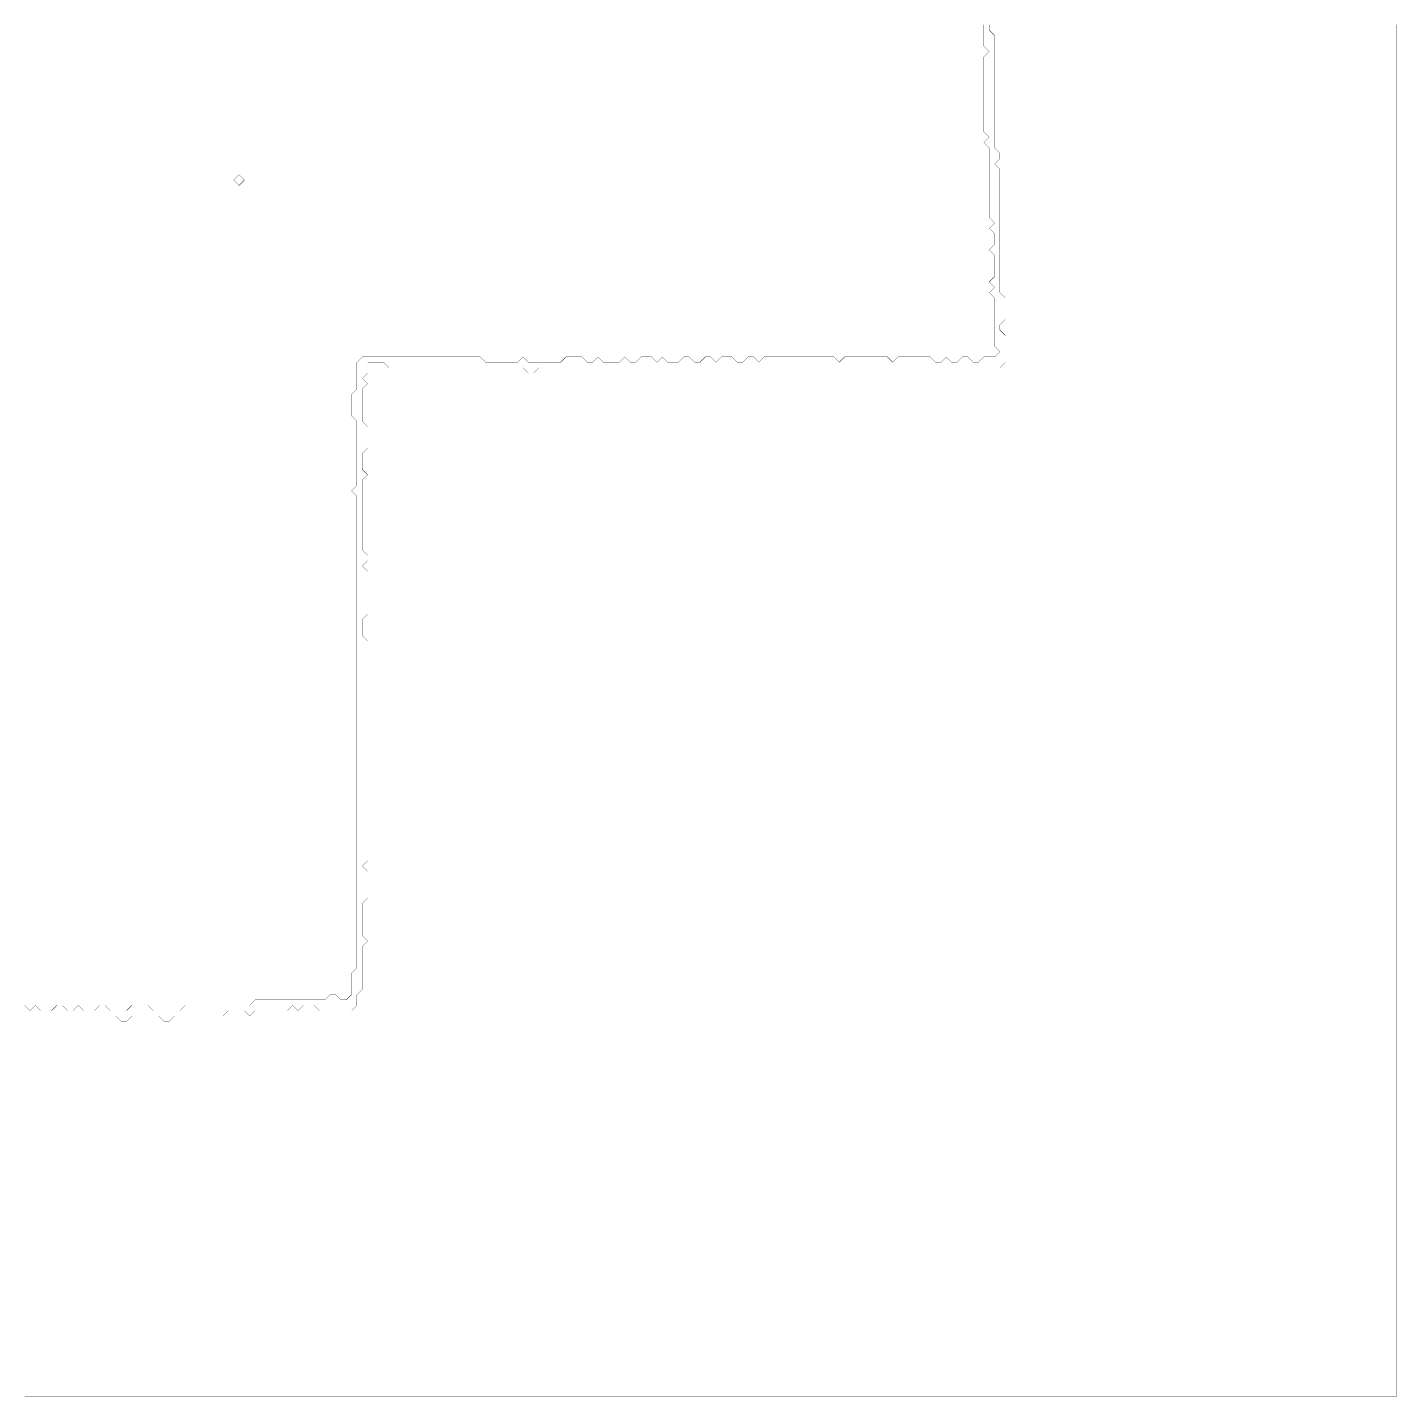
# Model space of a CAD drawing. Header units: metres. Extents: x 0 to 5070, y -5070 to 0.
# Drawn here: x 2535 to 5070, y -5070 to -2535 of the extents above; entities that cross this region are included whole.
import ezdxf

# ---------------------------------------------------------------- set-up
doc = ezdxf.new("R2010")
doc.units = ezdxf.units.M
doc.layers.add('conductor', color=1, linetype='Continuous')
doc.layers.add('substrate', color=5, linetype='Continuous')

msp = doc.modelspace()

# ---------------------------------------------------------------- linework, layer by layer
at = {"layer": 'conductor', "const_width": 0.5}
msp.add_lwpolyline([(2530.078125, -4345.78125), (2540, -4355.703125), (2549.921875, -4345.78125), (2559.84375, -4355.703125), (2569.765625, -4355.703125), (2579.6875, -4355.703125), (2589.609375, -4345.78125), (2599.53125, -4345.78125), (2609.453125, -4355.703125), (2619.375, -4355.703125), (2629.296875, -4345.78125), (2639.21875, -4355.703125), (2649.140625, -4355.703125), (2659.0625, -4355.703125), (2668.984375, -4345.78125), (2678.90625, -4345.78125), (2688.828125, -4355.703125), (2698.75, -4355.703125), (2708.671875, -4355.703125), (2718.59375, -4355.703125), (2728.515625, -4345.78125), (2738.4375, -4345.78125), (2748.359375, -4345.78125), (2758.28125, -4345.78125), (2768.203125, -4355.703125), (2778.125, -4355.703125), (2788.046875, -4355.703125), (2797.96875, -4355.703125), (2807.890625, -4355.703125), (2817.8125, -4355.703125), (2827.734375, -4345.78125), (2837.65625, -4345.78125), (2847.578125, -4345.78125), (2857.5, -4345.78125), (2867.421875, -4345.78125), (2877.34375, -4345.78125), (2887.265625, -4345.78125), (2897.1875, -4345.78125), (2907.109375, -4345.78125), (2917.03125, -4345.78125), (2926.953125, -4345.78125), (2936.875, -4345.78125), (2946.796875, -4345.78125), (2956.71875, -4335.859375), (2966.640625, -4335.859375), (2976.5625, -4335.859375), (2986.484375, -4335.859375), (2996.40625, -4335.859375), (3006.328125, -4335.859375), (3016.25, -4335.859375), (3026.171875, -4335.859375), (3036.09375, -4335.859375), (3046.015625, -4335.859375), (3055.9375, -4335.859375), (3065.859375, -4335.859375), (3075.78125, -4335.859375), (3085.703125, -4335.859375), (3095.625, -4325.9375), (3105.546875, -4325.9375), (3115.46875, -4335.859375), (3125.390625, -4335.859375), (3135.3125, -4325.9375), (3135.3125, -4316.015625), (3135.3125, -4306.09375), (3135.3125, -4296.171875), (3135.3125, -4286.25), (3145.234375, -4276.328125), (3145.234375, -4266.40625), (3145.234375, -4256.484375), (3145.234375, -4246.5625), (3145.234375, -4236.640625), (3145.234375, -4226.71875), (3145.234375, -4216.796875), (3145.234375, -4206.875), (3145.234375, -4196.953125), (3145.234375, -4187.03125), (3145.234375, -4177.109375), (3145.234375, -4167.1875), (3145.234375, -4157.265625), (3145.234375, -4147.34375), (3145.234375, -4137.421875), (3145.234375, -4127.5), (3145.234375, -4117.578125), (3145.234375, -4107.65625), (3145.234375, -4097.734375), (3145.234375, -4087.8125), (3145.234375, -4077.890625), (3145.234375, -4067.96875), (3145.234375, -4058.046875), (3145.234375, -4048.125), (3145.234375, -4038.203125), (3145.234375, -4028.28125), (3145.234375, -4018.359375), (3145.234375, -4008.4375), (3145.234375, -3998.515625), (3145.234375, -3988.59375), (3145.234375, -3978.671875), (3145.234375, -3968.75), (3145.234375, -3958.828125), (3145.234375, -3948.90625), (3145.234375, -3938.984375), (3145.234375, -3929.0625), (3145.234375, -3919.140625), (3145.234375, -3909.21875), (3145.234375, -3899.296875), (3145.234375, -3889.375), (3145.234375, -3879.453125), (3145.234375, -3869.53125), (3145.234375, -3859.609375), (3145.234375, -3849.6875), (3145.234375, -3839.765625), (3145.234375, -3829.84375), (3145.234375, -3819.921875), (3145.234375, -3810), (3145.234375, -3800.078125), (3145.234375, -3790.15625), (3145.234375, -3780.234375), (3145.234375, -3770.3125), (3145.234375, -3760.390625), (3145.234375, -3750.46875), (3145.234375, -3740.546875), (3145.234375, -3730.625), (3145.234375, -3720.703125), (3145.234375, -3710.78125), (3145.234375, -3700.859375), (3145.234375, -3690.9375), (3145.234375, -3681.015625), (3145.234375, -3671.09375), (3145.234375, -3661.171875), (3145.234375, -3651.25), (3145.234375, -3641.328125), (3145.234375, -3631.40625), (3145.234375, -3621.484375), (3145.234375, -3611.5625), (3145.234375, -3601.640625), (3145.234375, -3591.71875), (3145.234375, -3581.796875), (3145.234375, -3571.875), (3145.234375, -3561.953125), (3145.234375, -3552.03125), (3145.234375, -3542.109375), (3145.234375, -3532.1875), (3145.234375, -3522.265625), (3145.234375, -3512.34375), (3145.234375, -3502.421875), (3145.234375, -3492.5), (3145.234375, -3482.578125), (3145.234375, -3472.65625), (3145.234375, -3462.734375), (3145.234375, -3452.8125), (3145.234375, -3442.890625), (3145.234375, -3432.96875), (3145.234375, -3423.046875), (3145.234375, -3413.125), (3145.234375, -3403.203125), (3135.3125, -3393.28125), (3145.234375, -3383.359375), (3145.234375, -3373.4375), (3145.234375, -3363.515625), (3145.234375, -3353.59375), (3145.234375, -3343.671875), (3145.234375, -3333.75), (3145.234375, -3323.828125), (3145.234375, -3313.90625), (3145.234375, -3303.984375), (3145.234375, -3294.0625), (3145.234375, -3284.140625), (3145.234375, -3274.21875), (3145.234375, -3264.296875), (3135.3125, -3254.375), (3135.3125, -3244.453125), (3135.3125, -3234.53125), (3135.3125, -3224.609375), (3135.3125, -3214.6875), (3145.234375, -3204.765625), (3145.234375, -3194.84375), (3145.234375, -3184.921875), (3145.234375, -3175), (3145.234375, -3165.078125), (3145.234375, -3155.15625), (3155.15625, -3145.234375), (3165.078125, -3145.234375), (3175, -3145.234375), (3184.921875, -3145.234375), (3194.84375, -3145.234375), (3204.765625, -3145.234375), (3214.6875, -3145.234375), (3224.609375, -3145.234375), (3234.53125, -3145.234375), (3244.453125, -3145.234375), (3254.375, -3145.234375), (3264.296875, -3145.234375), (3274.21875, -3145.234375), (3284.140625, -3145.234375), (3294.0625, -3145.234375), (3303.984375, -3145.234375), (3313.90625, -3145.234375), (3323.828125, -3145.234375), (3333.75, -3145.234375), (3343.671875, -3145.234375), (3353.59375, -3145.234375), (3363.515625, -3145.234375), (3373.4375, -3145.234375), (3383.359375, -3155.15625), (3393.28125, -3155.15625), (3403.203125, -3155.15625), (3413.125, -3155.15625), (3423.046875, -3155.15625), (3432.96875, -3155.15625), (3442.890625, -3155.15625), (3452.8125, -3145.234375), (3462.734375, -3155.15625), (3472.65625, -3155.15625), (3482.578125, -3155.15625), (3492.5, -3155.15625), (3502.421875, -3155.15625), (3512.34375, -3155.15625), (3522.265625, -3155.15625), (3532.1875, -3145.234375), (3542.109375, -3145.234375), (3552.03125, -3145.234375), (3561.953125, -3145.234375), (3571.875, -3155.15625), (3581.796875, -3155.15625), (3591.71875, -3145.234375), (3601.640625, -3155.15625), (3611.5625, -3155.15625), (3621.484375, -3155.15625), (3631.40625, -3155.15625), (3641.328125, -3145.234375), (3651.25, -3155.15625), (3661.171875, -3155.15625), (3671.09375, -3145.234375), (3681.015625, -3145.234375), (3690.9375, -3145.234375), (3700.859375, -3155.15625), (3710.78125, -3145.234375), (3720.703125, -3155.15625), (3730.625, -3155.15625), (3740.546875, -3155.15625), (3750.46875, -3145.234375), (3760.390625, -3145.234375), (3770.3125, -3155.15625), (3780.234375, -3155.15625), (3790.15625, -3145.234375), (3800.078125, -3145.234375), (3810, -3155.15625), (3819.921875, -3145.234375), (3829.84375, -3145.234375), (3839.765625, -3145.234375), (3849.6875, -3155.15625), (3859.609375, -3155.15625), (3869.53125, -3145.234375), (3879.453125, -3145.234375), (3889.375, -3155.15625), (3899.296875, -3145.234375), (3909.21875, -3145.234375), (3919.140625, -3145.234375), (3929.0625, -3145.234375), (3938.984375, -3145.234375), (3948.90625, -3145.234375), (3958.828125, -3145.234375), (3968.75, -3145.234375), (3978.671875, -3145.234375), (3988.59375, -3145.234375), (3998.515625, -3145.234375), (4008.4375, -3145.234375), (4018.359375, -3145.234375), (4028.28125, -3145.234375), (4038.203125, -3155.15625), (4048.125, -3145.234375), (4058.046875, -3145.234375), (4067.96875, -3145.234375), (4077.890625, -3145.234375), (4087.8125, -3145.234375), (4097.734375, -3145.234375), (4107.65625, -3145.234375), (4117.578125, -3145.234375), (4127.5, -3145.234375), (4137.421875, -3155.15625), (4147.34375, -3145.234375), (4157.265625, -3145.234375), (4167.1875, -3145.234375), (4177.109375, -3145.234375), (4187.03125, -3145.234375), (4196.953125, -3145.234375), (4206.875, -3145.234375), (4216.796875, -3155.15625), (4226.71875, -3155.15625), (4236.640625, -3145.234375), (4246.5625, -3155.15625), (4256.484375, -3155.15625), (4266.40625, -3145.234375), (4276.328125, -3145.234375), (4286.25, -3155.15625), (4296.171875, -3155.15625), (4306.09375, -3145.234375), (4316.015625, -3145.234375), (4325.9375, -3145.234375), (4335.859375, -3135.3125), (4325.9375, -3125.390625), (4325.9375, -3115.46875), (4325.9375, -3105.546875), (4325.9375, -3095.625), (4325.9375, -3085.703125), (4325.9375, -3075.78125), (4325.9375, -3065.859375), (4325.9375, -3055.9375), (4325.9375, -3046.015625), (4325.9375, -3036.09375), (4316.015625, -3026.171875), (4325.9375, -3016.25), (4316.015625, -3006.328125), (4325.9375, -2996.40625), (4325.9375, -2986.484375), (4325.9375, -2976.5625), (4325.9375, -2966.640625), (4325.9375, -2956.71875), (4316.015625, -2946.796875), (4325.9375, -2936.875), (4325.9375, -2926.953125), (4325.9375, -2917.03125), (4316.015625, -2907.109375), (4325.9375, -2897.1875), (4316.015625, -2887.265625), (4316.015625, -2877.34375), (4316.015625, -2867.421875), (4316.015625, -2857.5), (4316.015625, -2847.578125), (4316.015625, -2837.65625), (4316.015625, -2827.734375), (4316.015625, -2817.8125), (4316.015625, -2807.890625), (4316.015625, -2797.96875), (4316.015625, -2788.046875), (4316.015625, -2778.125), (4316.015625, -2768.203125), (4316.015625, -2758.28125), (4306.09375, -2748.359375), (4316.015625, -2738.4375), (4306.09375, -2728.515625), (4306.09375, -2718.59375), (4306.09375, -2708.671875), (4306.09375, -2698.75), (4306.09375, -2688.828125), (4306.09375, -2678.90625), (4306.09375, -2668.984375), (4306.09375, -2659.0625), (4306.09375, -2649.140625), (4306.09375, -2639.21875), (4306.09375, -2629.296875), (4306.09375, -2619.375), (4306.09375, -2609.453125), (4306.09375, -2599.53125), (4306.09375, -2589.609375), (4316.015625, -2579.6875), (4306.09375, -2569.765625), (4306.09375, -2559.84375), (4306.09375, -2549.921875), (4306.09375, -2540), (4306.09375, -2530.078125)], dxfattribs=at)
msp.add_lwpolyline([(2917.03125, -2817.8125), (2926.953125, -2807.890625), (2936.875, -2817.8125), (2926.953125, -2827.734375)], close=True, dxfattribs=at)
at = {"layer": 'substrate', "const_width": 0.5}
for points in [[(2530.078125, -5070.078125), (2540, -5070.078125), (2549.921875, -5070.078125), (2559.84375, -5070.078125), (2569.765625, -5070.078125), (2579.6875, -5070.078125), (2589.609375, -5070.078125), (2599.53125, -5070.078125), (2609.453125, -5070.078125), (2619.375, -5070.078125), (2629.296875, -5070.078125), (2639.21875, -5070.078125), (2649.140625, -5070.078125), (2659.0625, -5070.078125), (2668.984375, -5070.078125), (2678.90625, -5070.078125), (2688.828125, -5070.078125), (2698.75, -5070.078125), (2708.671875, -5070.078125), (2718.59375, -5070.078125), (2728.515625, -5070.078125), (2738.4375, -5070.078125), (2748.359375, -5070.078125), (2758.28125, -5070.078125), (2768.203125, -5070.078125), (2778.125, -5070.078125), (2788.046875, -5070.078125), (2797.96875, -5070.078125), (2807.890625, -5070.078125), (2817.8125, -5070.078125), (2827.734375, -5070.078125), (2837.65625, -5070.078125), (2847.578125, -5070.078125), (2857.5, -5070.078125), (2867.421875, -5070.078125), (2877.34375, -5070.078125), (2887.265625, -5070.078125), (2897.1875, -5070.078125), (2907.109375, -5070.078125), (2917.03125, -5070.078125), (2926.953125, -5070.078125), (2936.875, -5070.078125), (2946.796875, -5070.078125), (2956.71875, -5070.078125), (2966.640625, -5070.078125), (2976.5625, -5070.078125), (2986.484375, -5070.078125), (2996.40625, -5070.078125), (3006.328125, -5070.078125), (3016.25, -5070.078125), (3026.171875, -5070.078125), (3036.09375, -5070.078125), (3046.015625, -5070.078125), (3055.9375, -5070.078125), (3065.859375, -5070.078125), (3075.78125, -5070.078125), (3085.703125, -5070.078125), (3095.625, -5070.078125), (3105.546875, -5070.078125), (3115.46875, -5070.078125), (3125.390625, -5070.078125), (3135.3125, -5070.078125), (3145.234375, -5070.078125), (3155.15625, -5070.078125), (3165.078125, -5070.078125), (3175, -5070.078125), (3184.921875, -5070.078125), (3194.84375, -5070.078125), (3204.765625, -5070.078125), (3214.6875, -5070.078125), (3224.609375, -5070.078125), (3234.53125, -5070.078125), (3244.453125, -5070.078125), (3254.375, -5070.078125), (3264.296875, -5070.078125), (3274.21875, -5070.078125), (3284.140625, -5070.078125), (3294.0625, -5070.078125), (3303.984375, -5070.078125), (3313.90625, -5070.078125), (3323.828125, -5070.078125), (3333.75, -5070.078125), (3343.671875, -5070.078125), (3353.59375, -5070.078125), (3363.515625, -5070.078125), (3373.4375, -5070.078125), (3383.359375, -5070.078125), (3393.28125, -5070.078125), (3403.203125, -5070.078125), (3413.125, -5070.078125), (3423.046875, -5070.078125), (3432.96875, -5070.078125), (3442.890625, -5070.078125), (3452.8125, -5070.078125), (3462.734375, -5070.078125), (3472.65625, -5070.078125), (3482.578125, -5070.078125), (3492.5, -5070.078125), (3502.421875, -5070.078125), (3512.34375, -5070.078125), (3522.265625, -5070.078125), (3532.1875, -5070.078125), (3542.109375, -5070.078125), (3552.03125, -5070.078125), (3561.953125, -5070.078125), (3571.875, -5070.078125), (3581.796875, -5070.078125), (3591.71875, -5070.078125), (3601.640625, -5070.078125), (3611.5625, -5070.078125), (3621.484375, -5070.078125), (3631.40625, -5070.078125), (3641.328125, -5070.078125), (3651.25, -5070.078125), (3661.171875, -5070.078125), (3671.09375, -5070.078125), (3681.015625, -5070.078125), (3690.9375, -5070.078125), (3700.859375, -5070.078125), (3710.78125, -5070.078125), (3720.703125, -5070.078125), (3730.625, -5070.078125), (3740.546875, -5070.078125), (3750.46875, -5070.078125), (3760.390625, -5070.078125), (3770.3125, -5070.078125), (3780.234375, -5070.078125), (3790.15625, -5070.078125), (3800.078125, -5070.078125), (3810, -5070.078125), (3819.921875, -5070.078125), (3829.84375, -5070.078125), (3839.765625, -5070.078125), (3849.6875, -5070.078125), (3859.609375, -5070.078125), (3869.53125, -5070.078125), (3879.453125, -5070.078125), (3889.375, -5070.078125), (3899.296875, -5070.078125), (3909.21875, -5070.078125), (3919.140625, -5070.078125), (3929.0625, -5070.078125), (3938.984375, -5070.078125), (3948.90625, -5070.078125), (3958.828125, -5070.078125), (3968.75, -5070.078125), (3978.671875, -5070.078125), (3988.59375, -5070.078125), (3998.515625, -5070.078125), (4008.4375, -5070.078125), (4018.359375, -5070.078125), (4028.28125, -5070.078125), (4038.203125, -5070.078125), (4048.125, -5070.078125), (4058.046875, -5070.078125), (4067.96875, -5070.078125), (4077.890625, -5070.078125), (4087.8125, -5070.078125), (4097.734375, -5070.078125), (4107.65625, -5070.078125), (4117.578125, -5070.078125), (4127.5, -5070.078125), (4137.421875, -5070.078125), (4147.34375, -5070.078125), (4157.265625, -5070.078125), (4167.1875, -5070.078125), (4177.109375, -5070.078125), (4187.03125, -5070.078125), (4196.953125, -5070.078125), (4206.875, -5070.078125), (4216.796875, -5070.078125), (4226.71875, -5070.078125), (4236.640625, -5070.078125), (4246.5625, -5070.078125), (4256.484375, -5070.078125), (4266.40625, -5070.078125), (4276.328125, -5070.078125), (4286.25, -5070.078125), (4296.171875, -5070.078125), (4306.09375, -5070.078125), (4316.015625, -5070.078125), (4325.9375, -5070.078125), (4335.859375, -5070.078125), (4345.78125, -5070.078125), (4355.703125, -5070.078125), (4365.625, -5070.078125), (4375.546875, -5070.078125), (4385.46875, -5070.078125), (4395.390625, -5070.078125), (4405.3125, -5070.078125), (4415.234375, -5070.078125), (4425.15625, -5070.078125), (4435.078125, -5070.078125), (4445, -5070.078125), (4454.921875, -5070.078125), (4464.84375, -5070.078125), (4474.765625, -5070.078125), (4484.6875, -5070.078125), (4494.609375, -5070.078125), (4504.53125, -5070.078125), (4514.453125, -5070.078125), (4524.375, -5070.078125), (4534.296875, -5070.078125), (4544.21875, -5070.078125), (4554.140625, -5070.078125), (4564.0625, -5070.078125), (4573.984375, -5070.078125), (4583.90625, -5070.078125), (4593.828125, -5070.078125), (4603.75, -5070.078125), (4613.671875, -5070.078125), (4623.59375, -5070.078125), (4633.515625, -5070.078125), (4643.4375, -5070.078125), (4653.359375, -5070.078125), (4663.28125, -5070.078125), (4673.203125, -5070.078125), (4683.125, -5070.078125), (4693.046875, -5070.078125), (4702.96875, -5070.078125), (4712.890625, -5070.078125), (4722.8125, -5070.078125), (4732.734375, -5070.078125), (4742.65625, -5070.078125), (4752.578125, -5070.078125), (4762.5, -5070.078125), (4772.421875, -5070.078125), (4782.34375, -5070.078125), (4792.265625, -5070.078125), (4802.1875, -5070.078125), (4812.109375, -5070.078125), (4822.03125, -5070.078125), (4831.953125, -5070.078125), (4841.875, -5070.078125), (4851.796875, -5070.078125), (4861.71875, -5070.078125), (4871.640625, -5070.078125), (4881.5625, -5070.078125), (4891.484375, -5070.078125), (4901.40625, -5070.078125), (4911.328125, -5070.078125), (4921.25, -5070.078125), (4931.171875, -5070.078125), (4941.09375, -5070.078125), (4951.015625, -5070.078125), (4960.9375, -5070.078125), (4970.859375, -5070.078125), (4980.78125, -5070.078125), (4990.703125, -5070.078125), (5000.625, -5070.078125), (5010.546875, -5070.078125), (5020.46875, -5070.078125), (5030.390625, -5070.078125), (5040.3125, -5070.078125), (5050.234375, -5070.078125), (5060.15625, -5070.078125), (5070.078125, -5070.078125), (5070.078125, -5060.15625), (5070.078125, -5050.234375), (5070.078125, -5040.3125), (5070.078125, -5030.390625), (5070.078125, -5020.46875), (5070.078125, -5010.546875), (5070.078125, -5000.625), (5070.078125, -4990.703125), (5070.078125, -4980.78125), (5070.078125, -4970.859375), (5070.078125, -4960.9375), (5070.078125, -4951.015625), (5070.078125, -4941.09375), (5070.078125, -4931.171875), (5070.078125, -4921.25), (5070.078125, -4911.328125), (5070.078125, -4901.40625), (5070.078125, -4891.484375), (5070.078125, -4881.5625), (5070.078125, -4871.640625), (5070.078125, -4861.71875), (5070.078125, -4851.796875), (5070.078125, -4841.875), (5070.078125, -4831.953125), (5070.078125, -4822.03125), (5070.078125, -4812.109375), (5070.078125, -4802.1875), (5070.078125, -4792.265625), (5070.078125, -4782.34375), (5070.078125, -4772.421875), (5070.078125, -4762.5), (5070.078125, -4752.578125), (5070.078125, -4742.65625), (5070.078125, -4732.734375), (5070.078125, -4722.8125), (5070.078125, -4712.890625), (5070.078125, -4702.96875), (5070.078125, -4693.046875), (5070.078125, -4683.125), (5070.078125, -4673.203125), (5070.078125, -4663.28125), (5070.078125, -4653.359375), (5070.078125, -4643.4375), (5070.078125, -4633.515625), (5070.078125, -4623.59375), (5070.078125, -4613.671875), (5070.078125, -4603.75), (5070.078125, -4593.828125), (5070.078125, -4583.90625), (5070.078125, -4573.984375), (5070.078125, -4564.0625), (5070.078125, -4554.140625), (5070.078125, -4544.21875), (5070.078125, -4534.296875), (5070.078125, -4524.375), (5070.078125, -4514.453125), (5070.078125, -4504.53125), (5070.078125, -4494.609375), (5070.078125, -4484.6875), (5070.078125, -4474.765625), (5070.078125, -4464.84375), (5070.078125, -4454.921875), (5070.078125, -4445), (5070.078125, -4435.078125), (5070.078125, -4425.15625), (5070.078125, -4415.234375), (5070.078125, -4405.3125), (5070.078125, -4395.390625), (5070.078125, -4385.46875), (5070.078125, -4375.546875), (5070.078125, -4365.625), (5070.078125, -4355.703125), (5070.078125, -4345.78125), (5070.078125, -4335.859375), (5070.078125, -4325.9375), (5070.078125, -4316.015625), (5070.078125, -4306.09375), (5070.078125, -4296.171875), (5070.078125, -4286.25), (5070.078125, -4276.328125), (5070.078125, -4266.40625), (5070.078125, -4256.484375), (5070.078125, -4246.5625), (5070.078125, -4236.640625), (5070.078125, -4226.71875), (5070.078125, -4216.796875), (5070.078125, -4206.875), (5070.078125, -4196.953125), (5070.078125, -4187.03125), (5070.078125, -4177.109375), (5070.078125, -4167.1875), (5070.078125, -4157.265625), (5070.078125, -4147.34375), (5070.078125, -4137.421875), (5070.078125, -4127.5), (5070.078125, -4117.578125), (5070.078125, -4107.65625), (5070.078125, -4097.734375), (5070.078125, -4087.8125), (5070.078125, -4077.890625), (5070.078125, -4067.96875), (5070.078125, -4058.046875), (5070.078125, -4048.125), (5070.078125, -4038.203125), (5070.078125, -4028.28125), (5070.078125, -4018.359375), (5070.078125, -4008.4375), (5070.078125, -3998.515625), (5070.078125, -3988.59375), (5070.078125, -3978.671875), (5070.078125, -3968.75), (5070.078125, -3958.828125), (5070.078125, -3948.90625), (5070.078125, -3938.984375), (5070.078125, -3929.0625), (5070.078125, -3919.140625), (5070.078125, -3909.21875), (5070.078125, -3899.296875), (5070.078125, -3889.375), (5070.078125, -3879.453125), (5070.078125, -3869.53125), (5070.078125, -3859.609375), (5070.078125, -3849.6875), (5070.078125, -3839.765625), (5070.078125, -3829.84375), (5070.078125, -3819.921875), (5070.078125, -3810), (5070.078125, -3800.078125), (5070.078125, -3790.15625), (5070.078125, -3780.234375), (5070.078125, -3770.3125), (5070.078125, -3760.390625), (5070.078125, -3750.46875), (5070.078125, -3740.546875), (5070.078125, -3730.625), (5070.078125, -3720.703125), (5070.078125, -3710.78125), (5070.078125, -3700.859375), (5070.078125, -3690.9375), (5070.078125, -3681.015625), (5070.078125, -3671.09375), (5070.078125, -3661.171875), (5070.078125, -3651.25), (5070.078125, -3641.328125), (5070.078125, -3631.40625), (5070.078125, -3621.484375), (5070.078125, -3611.5625), (5070.078125, -3601.640625), (5070.078125, -3591.71875), (5070.078125, -3581.796875), (5070.078125, -3571.875), (5070.078125, -3561.953125), (5070.078125, -3552.03125), (5070.078125, -3542.109375), (5070.078125, -3532.1875), (5070.078125, -3522.265625), (5070.078125, -3512.34375), (5070.078125, -3502.421875), (5070.078125, -3492.5), (5070.078125, -3482.578125), (5070.078125, -3472.65625), (5070.078125, -3462.734375), (5070.078125, -3452.8125), (5070.078125, -3442.890625), (5070.078125, -3432.96875), (5070.078125, -3423.046875), (5070.078125, -3413.125), (5070.078125, -3403.203125), (5070.078125, -3393.28125), (5070.078125, -3383.359375), (5070.078125, -3373.4375), (5070.078125, -3363.515625), (5070.078125, -3353.59375), (5070.078125, -3343.671875), (5070.078125, -3333.75), (5070.078125, -3323.828125), (5070.078125, -3313.90625), (5070.078125, -3303.984375), (5070.078125, -3294.0625), (5070.078125, -3284.140625), (5070.078125, -3274.21875), (5070.078125, -3264.296875), (5070.078125, -3254.375), (5070.078125, -3244.453125), (5070.078125, -3234.53125), (5070.078125, -3224.609375), (5070.078125, -3214.6875), (5070.078125, -3204.765625), (5070.078125, -3194.84375), (5070.078125, -3184.921875), (5070.078125, -3175), (5070.078125, -3165.078125), (5070.078125, -3155.15625), (5070.078125, -3145.234375), (5070.078125, -3135.3125), (5070.078125, -3125.390625), (5070.078125, -3115.46875), (5070.078125, -3105.546875), (5070.078125, -3095.625), (5070.078125, -3085.703125), (5070.078125, -3075.78125), (5070.078125, -3065.859375), (5070.078125, -3055.9375), (5070.078125, -3046.015625), (5070.078125, -3036.09375), (5070.078125, -3026.171875), (5070.078125, -3016.25), (5070.078125, -3006.328125), (5070.078125, -2996.40625), (5070.078125, -2986.484375), (5070.078125, -2976.5625), (5070.078125, -2966.640625), (5070.078125, -2956.71875), (5070.078125, -2946.796875), (5070.078125, -2936.875), (5070.078125, -2926.953125), (5070.078125, -2917.03125), (5070.078125, -2907.109375), (5070.078125, -2897.1875), (5070.078125, -2887.265625), (5070.078125, -2877.34375), (5070.078125, -2867.421875), (5070.078125, -2857.5), (5070.078125, -2847.578125), (5070.078125, -2837.65625), (5070.078125, -2827.734375), (5070.078125, -2817.8125), (5070.078125, -2807.890625), (5070.078125, -2797.96875), (5070.078125, -2788.046875), (5070.078125, -2778.125), (5070.078125, -2768.203125), (5070.078125, -2758.28125), (5070.078125, -2748.359375), (5070.078125, -2738.4375), (5070.078125, -2728.515625), (5070.078125, -2718.59375), (5070.078125, -2708.671875), (5070.078125, -2698.75), (5070.078125, -2688.828125), (5070.078125, -2678.90625), (5070.078125, -2668.984375), (5070.078125, -2659.0625), (5070.078125, -2649.140625), (5070.078125, -2639.21875), (5070.078125, -2629.296875), (5070.078125, -2619.375), (5070.078125, -2609.453125), (5070.078125, -2599.53125), (5070.078125, -2589.609375), (5070.078125, -2579.6875), (5070.078125, -2569.765625), (5070.078125, -2559.84375), (5070.078125, -2549.921875), (5070.078125, -2540), (5070.078125, -2530.078125)], [(4316.015625, -2530.078125), (4316.015625, -2540), (4325.9375, -2549.921875), (4325.9375, -2559.84375), (4325.9375, -2569.765625), (4325.9375, -2579.6875), (4325.9375, -2589.609375), (4325.9375, -2599.53125), (4325.9375, -2609.453125), (4325.9375, -2619.375), (4325.9375, -2629.296875), (4325.9375, -2639.21875), (4325.9375, -2649.140625), (4325.9375, -2659.0625), (4325.9375, -2668.984375), (4325.9375, -2678.90625), (4325.9375, -2688.828125), (4325.9375, -2698.75), (4325.9375, -2708.671875), (4325.9375, -2718.59375), (4325.9375, -2728.515625), (4325.9375, -2738.4375), (4325.9375, -2748.359375), (4325.9375, -2758.28125), (4335.859375, -2768.203125), (4335.859375, -2778.125), (4325.9375, -2788.046875), (4335.859375, -2797.96875), (4335.859375, -2807.890625), (4335.859375, -2817.8125), (4335.859375, -2827.734375), (4335.859375, -2837.65625), (4335.859375, -2847.578125), (4335.859375, -2857.5), (4335.859375, -2867.421875), (4335.859375, -2877.34375), (4335.859375, -2887.265625), (4335.859375, -2897.1875), (4335.859375, -2907.109375), (4335.859375, -2917.03125), (4335.859375, -2926.953125), (4335.859375, -2936.875), (4335.859375, -2946.796875), (4335.859375, -2956.71875), (4335.859375, -2966.640625), (4335.859375, -2976.5625), (4335.859375, -2986.484375), (4335.859375, -2996.40625), (4335.859375, -3006.328125), (4335.859375, -3016.25), (4335.859375, -3026.171875), (4345.78125, -3036.09375), (4345.78125, -3046.015625), (4345.78125, -3055.9375), (4345.78125, -3065.859375), (4345.78125, -3075.78125), (4335.859375, -3085.703125), (4335.859375, -3095.625), (4345.78125, -3105.546875), (4345.78125, -3115.46875), (4345.78125, -3125.390625), (4345.78125, -3135.3125), (4345.78125, -3145.234375), (4345.78125, -3155.15625), (4335.859375, -3165.078125), (4325.9375, -3165.078125), (4316.015625, -3165.078125), (4306.09375, -3165.078125), (4296.171875, -3165.078125), (4286.25, -3165.078125), (4276.328125, -3165.078125), (4266.40625, -3165.078125), (4256.484375, -3165.078125), (4246.5625, -3165.078125), (4236.640625, -3165.078125), (4226.71875, -3165.078125), (4216.796875, -3165.078125), (4206.875, -3165.078125), (4196.953125, -3165.078125), (4187.03125, -3165.078125), (4177.109375, -3165.078125), (4167.1875, -3165.078125), (4157.265625, -3165.078125), (4147.34375, -3165.078125), (4137.421875, -3165.078125), (4127.5, -3165.078125), (4117.578125, -3165.078125), (4107.65625, -3165.078125), (4097.734375, -3165.078125), (4087.8125, -3165.078125), (4077.890625, -3165.078125), (4067.96875, -3165.078125), (4058.046875, -3165.078125), (4048.125, -3165.078125), (4038.203125, -3165.078125), (4028.28125, -3165.078125), (4018.359375, -3165.078125), (4008.4375, -3165.078125), (3998.515625, -3165.078125), (3988.59375, -3165.078125), (3978.671875, -3165.078125), (3968.75, -3165.078125), (3958.828125, -3165.078125), (3948.90625, -3165.078125), (3938.984375, -3165.078125), (3929.0625, -3165.078125), (3919.140625, -3165.078125), (3909.21875, -3165.078125), (3899.296875, -3165.078125), (3889.375, -3165.078125), (3879.453125, -3165.078125), (3869.53125, -3165.078125), (3859.609375, -3165.078125), (3849.6875, -3165.078125), (3839.765625, -3165.078125), (3829.84375, -3165.078125), (3819.921875, -3165.078125), (3810, -3165.078125), (3800.078125, -3165.078125), (3790.15625, -3165.078125), (3780.234375, -3165.078125), (3770.3125, -3165.078125), (3760.390625, -3165.078125), (3750.46875, -3165.078125), (3740.546875, -3165.078125), (3730.625, -3165.078125), (3720.703125, -3165.078125), (3710.78125, -3165.078125), (3700.859375, -3165.078125), (3690.9375, -3165.078125), (3681.015625, -3165.078125), (3671.09375, -3165.078125), (3661.171875, -3165.078125), (3651.25, -3165.078125), (3641.328125, -3165.078125), (3631.40625, -3165.078125), (3621.484375, -3165.078125), (3611.5625, -3165.078125), (3601.640625, -3165.078125), (3591.71875, -3165.078125), (3581.796875, -3165.078125), (3571.875, -3165.078125), (3561.953125, -3165.078125), (3552.03125, -3165.078125), (3542.109375, -3165.078125), (3532.1875, -3165.078125), (3522.265625, -3165.078125), (3512.34375, -3165.078125), (3502.421875, -3165.078125), (3492.5, -3165.078125), (3482.578125, -3165.078125), (3472.65625, -3175), (3462.734375, -3175), (3452.8125, -3165.078125), (3442.890625, -3165.078125), (3432.96875, -3165.078125), (3423.046875, -3165.078125), (3413.125, -3165.078125), (3403.203125, -3165.078125), (3393.28125, -3165.078125), (3383.359375, -3165.078125), (3373.4375, -3165.078125), (3363.515625, -3165.078125), (3353.59375, -3165.078125), (3343.671875, -3165.078125), (3333.75, -3165.078125), (3323.828125, -3165.078125), (3313.90625, -3165.078125), (3303.984375, -3165.078125), (3294.0625, -3165.078125), (3284.140625, -3165.078125), (3274.21875, -3165.078125), (3264.296875, -3165.078125), (3254.375, -3165.078125), (3244.453125, -3165.078125), (3234.53125, -3165.078125), (3224.609375, -3165.078125), (3214.6875, -3165.078125), (3204.765625, -3165.078125), (3194.84375, -3155.15625), (3184.921875, -3155.15625), (3175, -3155.15625), (3165.078125, -3155.15625), (3165.078125, -3165.078125), (3165.078125, -3175), (3155.15625, -3184.921875), (3165.078125, -3194.84375), (3155.15625, -3204.765625), (3155.15625, -3214.6875), (3155.15625, -3224.609375), (3155.15625, -3234.53125), (3155.15625, -3244.453125), (3155.15625, -3254.375), (3155.15625, -3264.296875), (3165.078125, -3274.21875), (3165.078125, -3284.140625), (3165.078125, -3294.0625), (3165.078125, -3303.984375), (3165.078125, -3313.90625), (3155.15625, -3323.828125), (3155.15625, -3333.75), (3155.15625, -3343.671875), (3155.15625, -3353.59375), (3165.078125, -3363.515625), (3155.15625, -3373.4375), (3155.15625, -3383.359375), (3155.15625, -3393.28125), (3155.15625, -3403.203125), (3155.15625, -3413.125), (3155.15625, -3423.046875), (3155.15625, -3432.96875), (3155.15625, -3442.890625), (3155.15625, -3452.8125), (3155.15625, -3462.734375), (3155.15625, -3472.65625), (3155.15625, -3482.578125), (3155.15625, -3492.5), (3155.15625, -3502.421875), (3165.078125, -3512.34375), (3165.078125, -3522.265625), (3155.15625, -3532.1875), (3165.078125, -3542.109375), (3165.078125, -3552.03125), (3165.078125, -3561.953125), (3165.078125, -3571.875), (3165.078125, -3581.796875), (3165.078125, -3591.71875), (3165.078125, -3601.640625), (3165.078125, -3611.5625), (3165.078125, -3621.484375), (3155.15625, -3631.40625), (3155.15625, -3641.328125), (3155.15625, -3651.25), (3155.15625, -3661.171875), (3165.078125, -3671.09375), (3165.078125, -3681.015625), (3165.078125, -3690.9375), (3165.078125, -3700.859375), (3165.078125, -3710.78125), (3165.078125, -3720.703125), (3165.078125, -3730.625), (3165.078125, -3740.546875), (3165.078125, -3750.46875), (3165.078125, -3760.390625), (3165.078125, -3770.3125), (3165.078125, -3780.234375), (3165.078125, -3790.15625), (3165.078125, -3800.078125), (3165.078125, -3810), (3165.078125, -3819.921875), (3165.078125, -3829.84375), (3165.078125, -3839.765625), (3165.078125, -3849.6875), (3165.078125, -3859.609375), (3165.078125, -3869.53125), (3165.078125, -3879.453125), (3165.078125, -3889.375), (3165.078125, -3899.296875), (3165.078125, -3909.21875), (3165.078125, -3919.140625), (3165.078125, -3929.0625), (3165.078125, -3938.984375), (3165.078125, -3948.90625), (3165.078125, -3958.828125), (3165.078125, -3968.75), (3165.078125, -3978.671875), (3165.078125, -3988.59375), (3165.078125, -3998.515625), (3165.078125, -4008.4375), (3165.078125, -4018.359375), (3165.078125, -4028.28125), (3165.078125, -4038.203125), (3165.078125, -4048.125), (3165.078125, -4058.046875), (3165.078125, -4067.96875), (3165.078125, -4077.890625), (3155.15625, -4087.8125), (3165.078125, -4097.734375), (3165.078125, -4107.65625), (3165.078125, -4117.578125), (3165.078125, -4127.5), (3165.078125, -4137.421875), (3165.078125, -4147.34375), (3155.15625, -4157.265625), (3155.15625, -4167.1875), (3155.15625, -4177.109375), (3155.15625, -4187.03125), (3155.15625, -4196.953125), (3155.15625, -4206.875), (3155.15625, -4216.796875), (3165.078125, -4226.71875), (3155.15625, -4236.640625), (3155.15625, -4246.5625), (3155.15625, -4256.484375), (3155.15625, -4266.40625), (3155.15625, -4276.328125), (3155.15625, -4286.25), (3155.15625, -4296.171875), (3155.15625, -4306.09375), (3155.15625, -4316.015625), (3145.234375, -4325.9375), (3145.234375, -4335.859375), (3145.234375, -4345.78125), (3135.3125, -4355.703125), (3125.390625, -4355.703125), (3115.46875, -4355.703125), (3105.546875, -4355.703125), (3095.625, -4355.703125), (3085.703125, -4355.703125), (3075.78125, -4355.703125), (3065.859375, -4345.78125), (3055.9375, -4345.78125), (3046.015625, -4345.78125), (3036.09375, -4355.703125), (3026.171875, -4345.78125), (3016.25, -4355.703125), (3006.328125, -4355.703125), (2996.40625, -4355.703125), (2986.484375, -4355.703125), (2976.5625, -4355.703125), (2966.640625, -4355.703125), (2956.71875, -4355.703125), (2946.796875, -4365.625), (2936.875, -4355.703125), (2926.953125, -4355.703125), (2917.03125, -4355.703125), (2907.109375, -4355.703125), (2897.1875, -4365.625), (2887.265625, -4365.625), (2877.34375, -4365.625), (2867.421875, -4365.625), (2857.5, -4365.625), (2847.578125, -4365.625), (2837.65625, -4365.625), (2827.734375, -4365.625), (2817.8125, -4365.625), (2807.890625, -4365.625), (2797.96875, -4375.546875), (2788.046875, -4375.546875), (2778.125, -4365.625), (2768.203125, -4365.625), (2758.28125, -4365.625), (2748.359375, -4365.625), (2738.4375, -4365.625), (2728.515625, -4365.625), (2718.59375, -4375.546875), (2708.671875, -4375.546875), (2698.75, -4365.625), (2688.828125, -4365.625), (2678.90625, -4365.625), (2668.984375, -4365.625), (2659.0625, -4365.625), (2649.140625, -4365.625), (2639.21875, -4365.625), (2629.296875, -4365.625), (2619.375, -4365.625), (2609.453125, -4365.625), (2599.53125, -4365.625), (2589.609375, -4365.625), (2579.6875, -4365.625), (2569.765625, -4365.625), (2559.84375, -4365.625), (2549.921875, -4365.625), (2540, -4365.625), (2530.078125, -4365.625)]]:
    msp.add_lwpolyline(points, dxfattribs=at)
for points in [[(2926.953125, -2817.8125)], [(3393.28125, -2857.5)]]:
    msp.add_lwpolyline(points, close=True, dxfattribs=at)

doc.saveas('drawing.dxf')
